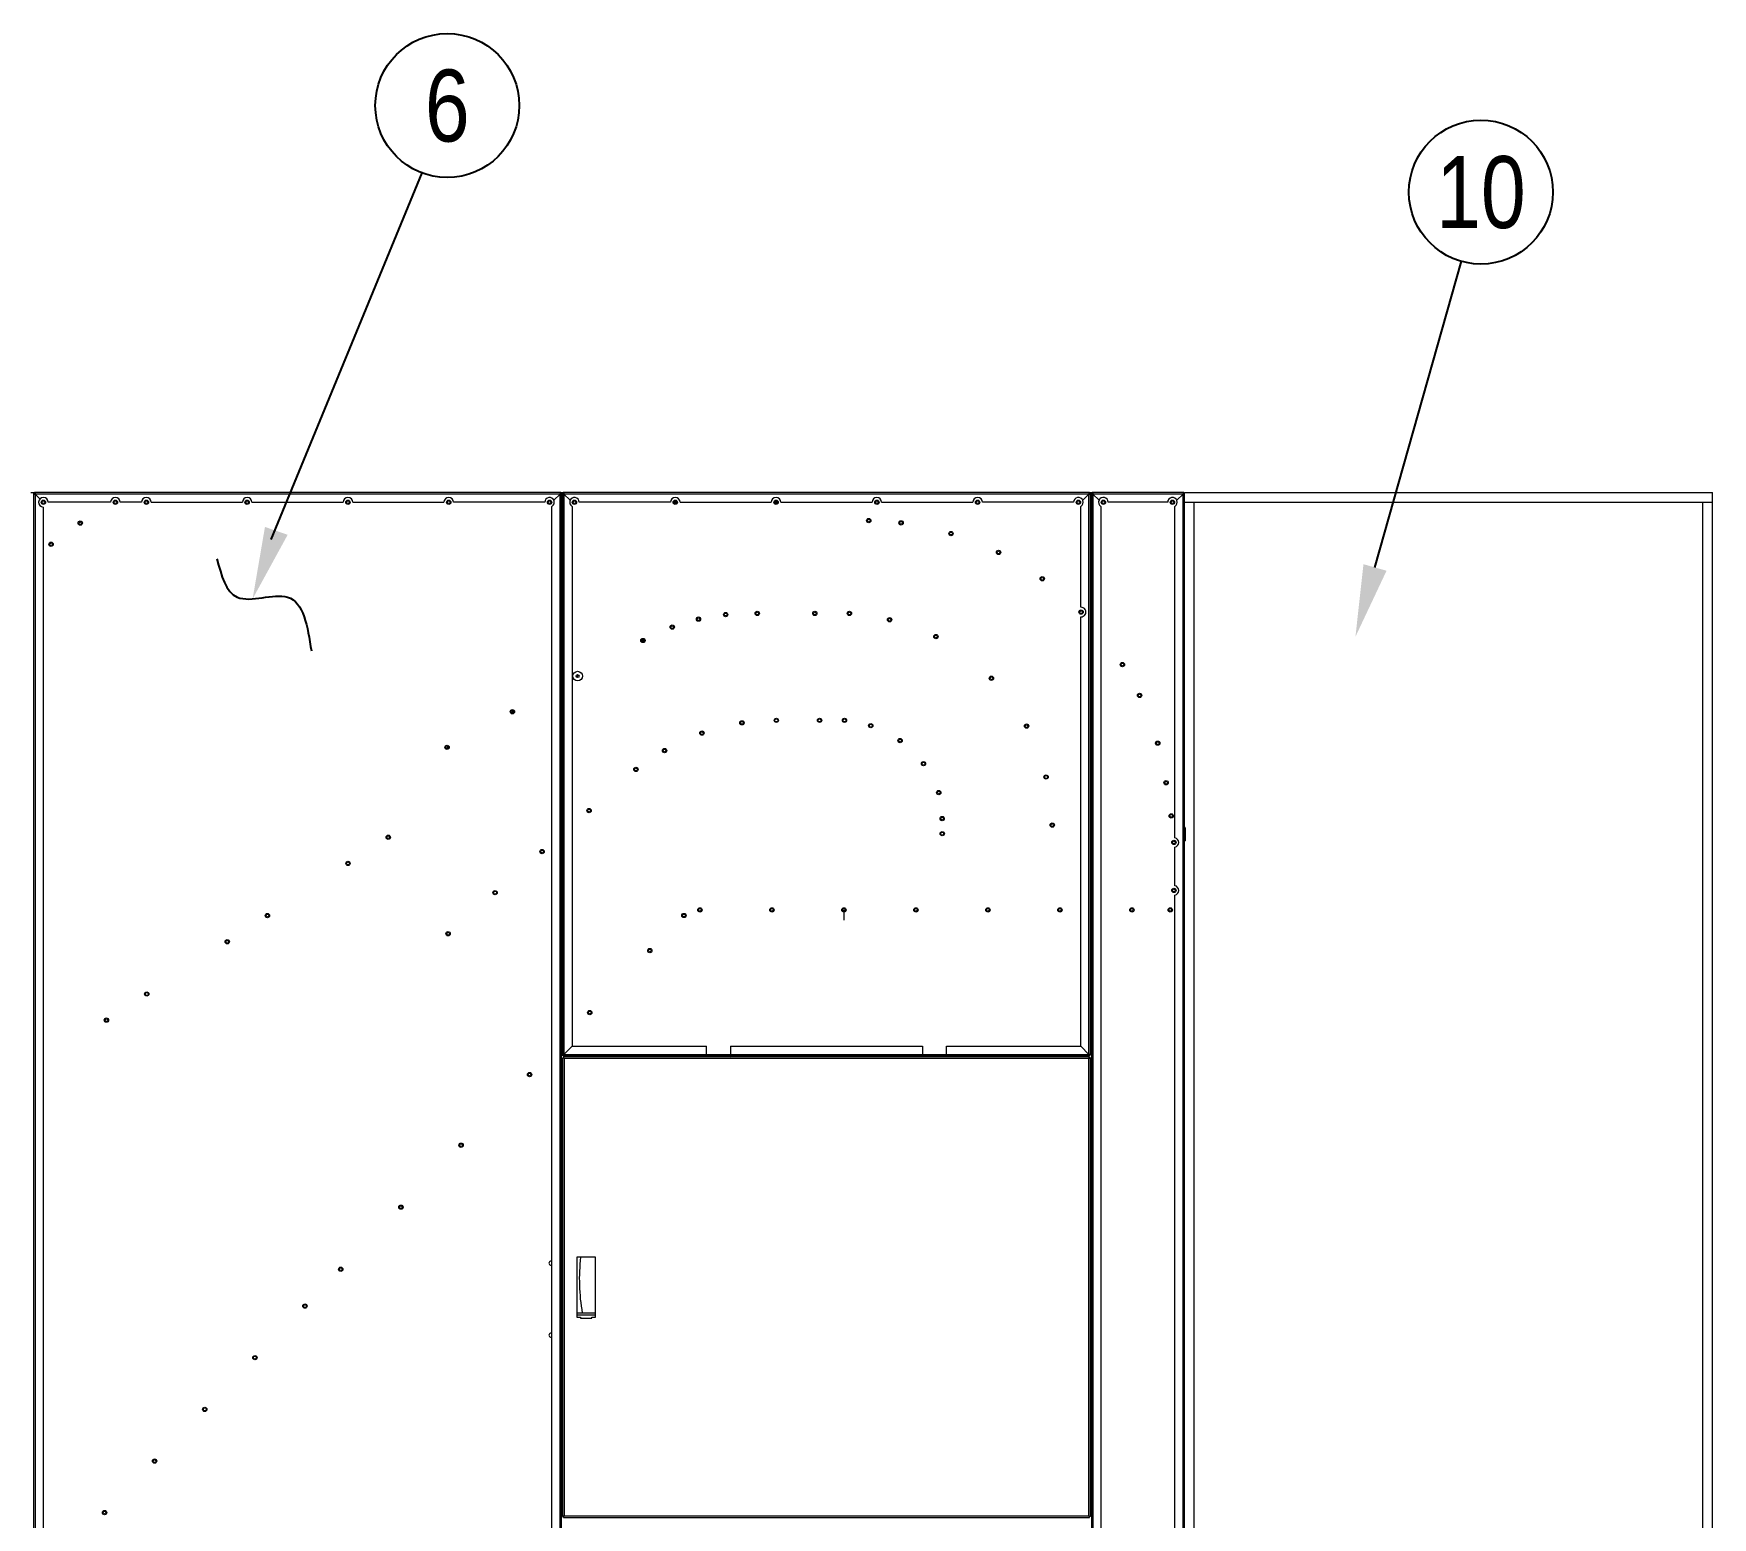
# Model space of a CAD drawing. Header units: millimetres. Extents: x -17070 to 40435, y -291348 to 29674.
# Drawn here: x 23723 to 27221, y 17326 to 20419 of the extents above; entities that cross this region are included whole.
import ezdxf
from ezdxf.enums import TextEntityAlignment as Align

# ---------------------------------------------------------------- set-up
doc = ezdxf.new("R2010")
doc.units = ezdxf.units.MM
doc.layers.add('냉각탑_dim', color=1, linetype='Continuous')
doc.layers.add('냉각탑_text', color=3, linetype='Continuous')
doc.styles.get("Standard").update_dxf_attribs({"font": 'arial.ttf'})

# ---------------------------------------------------------------- blocks, each defined once
blk = doc.blocks.new('1')
at = {"color": 7, "lineweight": 20, "ltscale": 0.003944}
blk.add_line((23717.4, 19461.7), (23724.5, 19461.7), dxfattribs=at)
at = {"color": 7, "lineweight": 20, "ltscale": 0.000833333}
for p, q in [((23722.9, 19460.1), (23722.9, 19458.6)), ((23726, 19461.7), (23724.5, 19461.7)), ((23724.5, 19458.6), (23724.5, 19460.1)), ((23724.5, 19460.1), (23726, 19460.1)), ((23726, 19458.6), (23724.5, 19458.6)), ((24821.3, 19461.7), (24819.8, 19461.7)), ((24819.8, 19458.6), (24819.8, 19460.1)), ((24819.8, 19460.1), (24821.3, 19460.1)), ((24819.8, 19458.6), (24821.3, 19458.6)), ((24821.3, 19460.1), (24821.3, 19458.6)), ((24822.9, 19458.6), (24822.9, 19460.1)), ((24824.9, 19460.1), (24824.9, 19458.6)), ((24828, 19461.7), (24826.5, 19461.7)), ((24826.5, 19458.6), (24826.5, 19460.1)), ((24826.5, 19460.1), (24828, 19460.1)), ((24828, 19458.6), (24826.5, 19458.6)), ((25923.3, 19461.7), (25921.8, 19461.7)), ((25921.8, 19460.1), (25923.3, 19460.1)), ((25921.8, 19458.6), (25921.8, 19460.1)), ((25921.8, 19458.6), (25923.3, 19458.6)), ((25921.8, 19458.6), (25923.3, 19458.6)), ((25923.3, 19460.1), (25923.3, 19458.6)), ((25924.9, 19458.6), (25924.9, 19460.1)), ((25926.9, 19460.1), (25926.9, 19458.6)), ((25930, 19461.7), (25928.5, 19461.7)), ((25928.5, 19458.6), (25928.5, 19460.1)), ((25928.5, 19460.1), (25930, 19460.1)), ((25930, 19458.6), (25928.5, 19458.6)), ((25928.5, 19458.6), (25930, 19458.6)), ((26119.3, 19461.7), (26117.8, 19461.7)), ((26117.8, 19460.1), (26119.3, 19460.1)), ((26117.8, 19458.6), (26117.8, 19460.1)), ((26117.8, 19458.6), (26119.3, 19458.6)), ((26119.3, 19460.1), (26119.3, 19458.6)), ((26120.9, 19458.6), (26120.9, 19460.1)), ((24824.9, 18290.8), (24824.9, 18289.3)), ((24826.5, 18289.3), (24826.5, 18290.8)), ((24828, 18289.3), (24826.5, 18289.3)), ((24826.5, 18287.7), (24828, 18287.7)), ((25921.8, 18290.8), (25921.8, 18289.3)), ((25923.3, 18289.3), (25921.8, 18289.3)), ((25921.8, 18287.7), (25923.3, 18287.7)), ((25923.3, 18290.8), (25923.3, 18289.3)), ((25924.9, 18289.3), (25924.9, 18290.8))]:
    blk.add_line(p, q, dxfattribs=at)
at = {"color": 7, "lineweight": 20, "ltscale": 0.000888889}
for p, q in [((23722.9, 19460.1), (23724.5, 19460.1)), ((23722.9, 19458.6), (23724.5, 19458.6)), ((23724.5, 19461.7), (23724.5, 19460.1)), ((23726, 19461.7), (23726, 19460.1)), ((24819.8, 19461.7), (24819.8, 19460.1)), ((24821.3, 19461.7), (24821.3, 19460.1)), ((24822.9, 19460.1), (24821.3, 19460.1)), ((24822.9, 19458.6), (24821.3, 19458.6)), ((24824.9, 19460.1), (24826.5, 19460.1)), ((24824.9, 19458.6), (24826.5, 19458.6)), ((24826.5, 19461.7), (24826.5, 19460.1)), ((24828, 19461.7), (24828, 19460.1)), ((25921.8, 19461.7), (25921.8, 19460.1)), ((25923.3, 19461.7), (25923.3, 19460.1)), ((25924.9, 19460.1), (25923.3, 19460.1)), ((25924.9, 19458.6), (25923.3, 19458.6)), ((25926.9, 19460.1), (25928.5, 19460.1)), ((25926.9, 19458.6), (25928.5, 19458.6)), ((25928.5, 19461.7), (25928.5, 19460.1)), ((25930, 19461.7), (25930, 19460.1)), ((26117.8, 19461.7), (26117.8, 19460.1)), ((26119.3, 19461.7), (26119.3, 19460.1)), ((26120.9, 19460.1), (26119.3, 19460.1)), ((26120.9, 19458.6), (26119.3, 19458.6)), ((26120.9, 18735.6), (26122.5, 18735.6)), ((24824.9, 18290.8), (24826.5, 18290.8)), ((24824.9, 18289.3), (24826.5, 18289.3)), ((24826.5, 18287.7), (24826.5, 18289.3)), ((24828, 18287.7), (24828, 18289.3)), ((25921.8, 18287.7), (25921.8, 18289.3)), ((25924.9, 18290.8), (25923.3, 18290.8)), ((25924.9, 18289.3), (25923.3, 18289.3)), ((25923.3, 18287.7), (25923.3, 18289.3))]:
    blk.add_line(p, q, dxfattribs=at)
at = {"color": 7, "lineweight": 20}
for p, q in [((23722.9, 19458.6), (23722.9, 16616.8)), ((24819.8, 19461.7), (23726, 19461.7)), ((23726, 19458.6), (23726, 16616.8)), ((24819.8, 19458.6), (23726, 19458.6)), ((24819.8, 16616.8), (24819.8, 19458.6)), ((24822.9, 16616.8), (24822.9, 19458.6)), ((24824.9, 19458.6), (24824.9, 18290.8)), ((25921.8, 19461.7), (24828, 19461.7)), ((24828, 19458.6), (24828, 18290.8)), ((25921.8, 19458.6), (24828, 19458.6)), ((25921.8, 18290.8), (25921.8, 19458.6)), ((25924.9, 18290.8), (25924.9, 19458.6)), ((25926.9, 19458.6), (25926.9, 16616.8)), ((25930, 19458.6), (25930, 16616.8)), ((26117.8, 16616.8), (26117.8, 19458.6)), ((26120.9, 16616.8), (26120.9, 19458.6)), ((23742.9, 19431.7), (23742.9, 16633.7)), ((24802.9, 16633.7), (24802.9, 19433.1)), ((24844.9, 19433.1), (24844.9, 18307.7)), ((25946.9, 19433.1), (25946.9, 16633.7)), ((26140.9, 16481.7), (26140.9, 19441.7)), ((26100.9, 16633.7), (26100.9, 18622.8)), ((24824.9, 18283.7), (24824.9, 17327.7)), ((25922.9, 18285.7), (24826.9, 18285.7)), ((24828, 18287.7), (25921.8, 18287.7)), ((25921.5, 18282.3), (24828.3, 18282.3)), ((24828.3, 18282.3), (24828.3, 17329.1)), ((25921.5, 17329.1), (25921.5, 18282.3)), ((25924.9, 17327.7), (25924.9, 18283.7)), ((24826.9, 17325.7), (25922.9, 17325.7)), ((24828.3, 17329.1), (25921.5, 17329.1))]:
    blk.add_line(p, q, dxfattribs=at)
at = {"color": 7, "lineweight": 20, "ltscale": 0.000833349}
for p, q in [((23724.5, 19458.6), (23726, 19458.6)), ((24826.5, 19458.6), (24828, 19458.6))]:
    blk.add_line(p, q, dxfattribs=at)
at = {"color": 7, "lineweight": 20, "ltscale": 0.001722}
for p, q in [((23726, 19458.6), (23726, 19461.7)), ((24828, 19458.6), (24828, 19461.7)), ((25930, 19458.6), (25930, 19461.7)), ((24828, 18290.8), (24824.9, 18290.8)), ((24828, 18290.8), (24828, 18287.7)), ((25921.8, 18290.8), (25924.9, 18290.8))]:
    blk.add_line(p, q, dxfattribs=at)
at = {"color": 7, "lineweight": 20, "ltscale": 0.007922}
blk.add_line((23736.1, 19448.5), (23726, 19458.6), dxfattribs=at)
blk.add_line((23736.1, 19448.5), (23726, 19458.6), dxfattribs=at)
at = {"color": 7, "lineweight": 20, "ltscale": 0.010045}
for p, q in [((24807, 19445.8), (24819.8, 19458.6)), ((24807, 19445.8), (24819.8, 19458.6)), ((24840.8, 19445.8), (24828, 19458.6)), ((24840.8, 19445.8), (24828, 19458.6)), ((25909, 19445.8), (25921.8, 19458.6)), ((25909, 19445.8), (25921.8, 19458.6)), ((25942.8, 19445.8), (25930, 19458.6)), ((25942.8, 19445.8), (25930, 19458.6)), ((26105, 19445.8), (26117.8, 19458.6)), ((26105, 19445.8), (26117.8, 19458.6))]:
    blk.add_line(p, q, dxfattribs=at)
at = {"color": 7, "lineweight": 20, "ltscale": 0.000833318}
blk.add_line((24819.8, 19458.6), (24821.3, 19458.6), dxfattribs=at)
at = {"color": 7, "lineweight": 20, "ltscale": 0.002889}
for p, q in [((24821.3, 19461.7), (24826.5, 19461.7)), ((25923.3, 19461.7), (25928.5, 19461.7))]:
    blk.add_line(p, q, dxfattribs=at)
at = {"color": 7, "lineweight": 20, "ltscale": 0.001111}
for p, q in [((24822.9, 19458.6), (24824.9, 19458.6)), ((25924.9, 19458.6), (25926.9, 19458.6)), ((24824.9, 19424.8), (24822.9, 19424.8)), ((24824.9, 19421.7), (24822.9, 19421.7)), ((24822.9, 19420.1), (24824.9, 19420.1)), ((25926.9, 19424.8), (25924.9, 19424.8)), ((25926.9, 19421.7), (25924.9, 19421.7)), ((25924.9, 18662.9), (25926.9, 18662.9)), ((25924.9, 18616), (25926.9, 18616)), ((25926.9, 18614.5), (25924.9, 18614.5)), ((25926.9, 18612.9), (25924.9, 18612.9)), ((25926.9, 18612.9), (25924.9, 18612.9)), ((25926.9, 18609.8), (25924.9, 18609.8)), ((25926.9, 18574), (25924.9, 18574)), ((25926.9, 18570.9), (25924.9, 18570.9)), ((25924.9, 18457.7), (25926.9, 18457.7)), ((25926.9, 18456.9), (25924.9, 18456.9)), ((25924.9, 18445), (25926.9, 18445)), ((25924.9, 18443.5), (25926.9, 18443.5)), ((25924.9, 18441.9), (25926.9, 18441.9)), ((25926.9, 18440.3), (25924.9, 18440.3)), ((25926.9, 18438.8), (25924.9, 18438.8)), ((25926.9, 18438.8), (25924.9, 18438.8)), ((25924.9, 18436.5), (25926.9, 18436.5)), ((25926.9, 18435.3), (25924.9, 18435.3)), ((25924.9, 18433), (25926.9, 18433)), ((25926.9, 18421.5), (25924.9, 18421.5)), ((25924.9, 18351.5), (25926.9, 18351.5)), ((25926.9, 18340), (25924.9, 18340)), ((25926.9, 18336.5), (25924.9, 18336.5)), ((25926.9, 18335.3), (25924.9, 18335.3)), ((25924.9, 17823.5), (25926.9, 17823.5)), ((25926.9, 17821.9), (25924.9, 17821.9)), ((25924.9, 17821.9), (25926.9, 17821.9)), ((25926.9, 17820.3), (25924.9, 17820.3)), ((24824.9, 17751.8), (24822.9, 17751.8)), ((24824.9, 17747.1), (24822.9, 17747.1)), ((24862.4, 17743.2), (24862.4, 17741.2)), ((24886.4, 17741.2), (24886.4, 17743.2)), ((25926.9, 17751.8), (25924.9, 17751.8)), ((25926.9, 17747.1), (25924.9, 17747.1)), ((24822.9, 17726.8), (24824.9, 17726.8)), ((25924.9, 17726.8), (25926.9, 17726.8)), ((24824.9, 17676.8), (24822.9, 17676.8)), ((25926.9, 17676.8), (25924.9, 17676.8))]:
    blk.add_line(p, q, dxfattribs=at)
at = {"color": 7, "lineweight": 20, "ltscale": 0.104333}
for p, q in [((26117.8, 19461.7), (25930, 19461.7)), ((26117.8, 19458.6), (25930, 19458.6))]:
    blk.add_line(p, q, dxfattribs=at)
at = {"color": 0, "lineweight": 20}
for p, q in [((26120.9, 19461.7), (27220.9, 19461.7)), ((26120.9, 19460.1), (26120.9, 19461.7)), ((27220.9, 16461.7), (27220.9, 19461.7)), ((26120.9, 19441.7), (27220.9, 19441.7)), ((27200.9, 16481.7), (27200.9, 19441.7)), ((25411.3, 18591.9), (25411.3, 18570.9))]:
    blk.add_line(p, q, dxfattribs=at)
at = {"color": 7, "lineweight": 20, "ltscale": 0.072222}
blk.add_line((23883.4, 19441.7), (23753.4, 19441.7), dxfattribs=at)
at = {"color": 7, "lineweight": 20, "ltscale": 0.024722}
blk.add_line((23947.9, 19441.7), (23903.4, 19441.7), dxfattribs=at)
at = {"color": 7, "lineweight": 20, "ltscale": 0.105556}
for p, q in [((23967.9, 19441.7), (24157.9, 19441.7)), ((24177.9, 19441.7), (24367.9, 19441.7)), ((24387.9, 19441.7), (24577.9, 19441.7)), ((24787.9, 19441.7), (24597.9, 19441.7)), ((25049.9, 19441.7), (24859.9, 19441.7)), ((25069.9, 19441.7), (25259.9, 19441.7)), ((25279.9, 19441.7), (25469.9, 19441.7)), ((25489.9, 19441.7), (25679.9, 19441.7)), ((25889.9, 19441.7), (25699.9, 19441.7))]:
    blk.add_line(p, q, dxfattribs=at)
at = {"color": 7, "lineweight": 20, "ltscale": 0.00315}
for p, q in [((25057.1, 19442.7), (25062.7, 19442.7)), ((25267.1, 19442.7), (25272.7, 19442.7))]:
    blk.add_line(p, q, dxfattribs=at)
at = {"color": 7, "lineweight": 20, "ltscale": 0.003136}
for p, q in [((25057.1, 19440.7), (25062.7, 19440.7)), ((25267.1, 19440.7), (25272.7, 19440.7))]:
    blk.add_line(p, q, dxfattribs=at)
at = {"color": 7, "lineweight": 20, "ltscale": 0.001812}
for p, q in [((25058.3, 19439.2), (25061.5, 19439.2)), ((25268.3, 19439.2), (25271.5, 19439.2))]:
    blk.add_line(p, q, dxfattribs=at)
at = {"color": 7, "lineweight": 20, "ltscale": 0.002485}
blk.add_line((25477.9, 19439.5), (25477.9, 19443.9), dxfattribs=at)
at = {"color": 7, "lineweight": 20, "ltscale": 0.11685}
blk.add_line((25904.9, 19222.7), (25904.9, 19433.1), dxfattribs=at)
at = {"color": 7, "lineweight": 20, "ltscale": 0.068889}
blk.add_line((26085.9, 19441.7), (25961.9, 19441.7), dxfattribs=at)
at = {"color": 7, "lineweight": 20, "ltscale": 0.383698}
blk.add_line((26100.9, 18742.4), (26100.9, 19433.1), dxfattribs=at)
at = {"color": 7, "lineweight": 20, "ltscale": 0.00282}
for p, q in [((23821.1, 19401), (23817, 19398.1)), ((23760.4, 19357), (23756.3, 19354))]:
    blk.add_line(p, q, dxfattribs=at)
at = {"color": 7, "lineweight": 20, "ltscale": 0.001525}
for p, q in [((25926.9, 19220), (25924.9, 19221.9)), ((25926.9, 19215.7), (25924.9, 19217.6)), ((25926.9, 19165.1), (25924.9, 19166.9))]:
    blk.add_line(p, q, dxfattribs=at)
at = {"color": 7, "lineweight": 20, "ltscale": 0.497241}
blk.add_line((25904.9, 18307.7), (25904.9, 19202.7), dxfattribs=at)
at = {"color": 7, "lineweight": 20, "ltscale": 0.001266}
for p, q in [((24822.9, 19083.7), (24824.9, 19084.8)), ((24822.9, 19080.2), (24824.9, 19081.3)), ((24822.9, 19038.1), (24824.9, 19039.2))]:
    blk.add_line(p, q, dxfattribs=at)
at = {"color": 7, "lineweight": 20, "ltscale": 0.003197}
blk.add_line((24855.7, 19082.2), (24855.7, 19076.4), dxfattribs=at)
at = {"color": 7, "lineweight": 20, "ltscale": 0.001476}
for p, q in [((24824.9, 18777.3), (24822.9, 18775.5)), ((24824.9, 18773.2), (24822.9, 18771.4)), ((24824.9, 18724.1), (24822.9, 18722.4))]:
    blk.add_line(p, q, dxfattribs=at)
at = {"color": 7, "lineweight": 20, "ltscale": 0.014944}
blk.add_line((26122.5, 18762.5), (26122.5, 18735.6), dxfattribs=at)
at = {"color": 7, "lineweight": 20, "ltscale": 0.044669}
blk.add_line((26100.9, 18642.4), (26100.9, 18722.8), dxfattribs=at)
at = {"color": 7, "lineweight": 20, "ltscale": 0.001596}
for p, q in [((24824.9, 18349.6), (24822.9, 18347.5)), ((24824.9, 18344.6), (24822.9, 18342.5)), ((24824.9, 18294.3), (24822.9, 18292.2))]:
    blk.add_line(p, q, dxfattribs=at)
at = {"color": 7, "lineweight": 20, "ltscale": 0.013278}
for p, q in [((24844.9, 18307.7), (24828, 18290.8)), ((24828, 18290.8), (24844.9, 18307.7)), ((25904.9, 18307.7), (25921.8, 18290.8)), ((25921.8, 18290.8), (25904.9, 18307.7))]:
    blk.add_line(p, q, dxfattribs=at)
at = {"color": 7, "lineweight": 20, "ltscale": 0.155556}
for p, q in [((24844.9, 18307.7), (25124.9, 18307.7)), ((25624.9, 18307.7), (25904.9, 18307.7))]:
    blk.add_line(p, q, dxfattribs=at)
at = {"color": 7, "lineweight": 20, "ltscale": 0.009389}
for p, q in [((25124.9, 18290.8), (25124.9, 18307.7)), ((25174.9, 18307.7), (25174.9, 18290.8)), ((25574.9, 18307.7), (25574.9, 18290.8)), ((25624.9, 18290.8), (25624.9, 18307.7))]:
    blk.add_line(p, q, dxfattribs=at)
at = {"color": 7, "lineweight": 20, "ltscale": 0.222222}
for p, q in [((25174.9, 18307.7), (25574.9, 18307.7)), ((25174.9, 18290.8), (25574.9, 18290.8))]:
    blk.add_line(p, q, dxfattribs=at)
at = {"color": 7, "lineweight": 20, "ltscale": 0.001632}
blk.add_line((24824.9, 18289.3), (24822.9, 18287.2), dxfattribs=at)
at = {"color": 7, "lineweight": 20, "ltscale": 0.000750576}
for p, q in [((24824.9, 18283.7), (24826.2, 18283.7)), ((24826.9, 18285.7), (24826.9, 18284.4)), ((25922.9, 18285.7), (25922.9, 18284.4)), ((25924.9, 18283.7), (25923.5, 18283.7)), ((24824.9, 17327.7), (24826.2, 17327.7)), ((24826.9, 17325.7), (24826.9, 17327.1)), ((25922.9, 17325.7), (25922.9, 17327.1)), ((25924.9, 17327.7), (25923.5, 17327.7))]:
    blk.add_line(p, q, dxfattribs=at)
at = {"color": 7, "lineweight": 20, "ltscale": 0.000360535}
for p, q in [((24826.9, 18283.7), (24826.2, 18283.7)), ((25922.9, 18283.7), (25923.5, 18283.7)), ((24826.9, 17327.7), (24826.2, 17327.7)), ((25922.9, 17327.7), (25923.5, 17327.7))]:
    blk.add_line(p, q, dxfattribs=at)
at = {"color": 7, "lineweight": 20, "ltscale": 0.000669596}
for p, q in [((24826.9, 18283.2), (24826.9, 18284.4)), ((25922.9, 18283.2), (25922.9, 18284.4)), ((24826.9, 17328.3), (24826.9, 17327.1)), ((25922.9, 17328.3), (25922.9, 17327.1))]:
    blk.add_line(p, q, dxfattribs=at)
at = {"color": 7, "lineweight": 20, "ltscale": 0.164944}
for p, q in [((24828, 18290.8), (25124.9, 18290.8)), ((25624.9, 18290.8), (25921.8, 18290.8))]:
    blk.add_line(p, q, dxfattribs=at)
at = {"color": 7, "lineweight": 20, "ltscale": 0.00139}
for p, q in [((24897.5, 18285.7), (24899, 18287.7)), ((24897.6, 18285.7), (24899.1, 18287.7)), ((24901.9, 18285.7), (24903.5, 18287.7)), ((24991.4, 18285.7), (24992.9, 18287.7))]:
    blk.add_line(p, q, dxfattribs=at)
at = {"color": 7, "lineweight": 20, "ltscale": 0.027778}
for p, q in [((25124.9, 18290.8), (25174.9, 18290.8)), ((25124.9, 18290.8), (25174.9, 18290.8)), ((25574.9, 18290.8), (25624.9, 18290.8))]:
    blk.add_line(p, q, dxfattribs=at)
at = {"color": 7, "lineweight": 20, "ltscale": 0.001849}
for p, q in [((24822.9, 18186.4), (24824.9, 18189.1)), ((24822.9, 18186.4), (24824.9, 18189)), ((24822.9, 18180.5), (24824.9, 18183.2)), ((24822.9, 18061.6), (24824.9, 18064.2))]:
    blk.add_line(p, q, dxfattribs=at)
at = {"color": 7, "lineweight": 20, "ltscale": 0.021667}
for p, q in [((24893.9, 17868.2), (24854.9, 17868.2)), ((24893.9, 17751.8), (24854.9, 17751.8)), ((24893.9, 17747.1), (24854.9, 17747.1))]:
    blk.add_line(p, q, dxfattribs=at)
at = {"color": 7, "lineweight": 20, "ltscale": 0.069444}
for p, q in [((24854.9, 17868.2), (24854.9, 17743.2)), ((24893.9, 17743.2), (24893.9, 17868.2))]:
    blk.add_line(p, q, dxfattribs=at)
at = {"color": 7, "lineweight": 20, "ltscale": 0.004167}
for p, q in [((24854.9, 17743.2), (24862.4, 17743.2)), ((24886.4, 17743.2), (24893.9, 17743.2))]:
    blk.add_line(p, q, dxfattribs=at)
at = {"color": 7, "lineweight": 20, "ltscale": 0.013333}
blk.add_line((24862.4, 17741.2), (24886.4, 17741.2), dxfattribs=at)
at = {"color": 7, "lineweight": 20, "ltscale": 0.002222}
blk.add_line((24822.9, 17452.3), (24824.9, 17448.8), dxfattribs=at)
at = {"color": 7, "lineweight": 20, "ltscale": 0.001571}
blk.add_line((24824.9, 17362.6), (24822.9, 17364.6), dxfattribs=at)
at = {"color": 7, "lineweight": 20}
for centre, radius in [((23743.4, 19441.7), 4.5), ((23743.4, 19441.7), 3), ((23893.4, 19441.7), 4.5), ((23893.4, 19441.7), 3), ((23957.9, 19441.7), 4.5), ((23957.9, 19441.7), 3), ((24167.9, 19441.7), 4.5), ((24167.9, 19441.7), 3), ((24377.9, 19441.7), 4.5), ((24377.9, 19441.7), 3), ((24587.9, 19441.7), 4.5), ((24587.9, 19441.7), 3), ((24797.9, 19441.7), 4.5), ((24797.9, 19441.7), 3), ((24849.9, 19441.7), 4.5), ((24849.9, 19441.7), 3), ((25059.9, 19441.7), 4.5), ((25059.9, 19441.7), 3), ((25269.9, 19441.7), 4.5), ((25269.9, 19441.7), 3), ((25479.9, 19441.7), 4.5), ((25479.9, 19441.7), 3), ((25689.9, 19441.7), 4.5), ((25689.9, 19441.7), 3), ((25899.9, 19441.7), 4.5), ((25899.9, 19441.7), 3), ((25951.9, 19441.7), 4.5), ((25951.9, 19441.7), 3), ((26095.9, 19441.7), 4.5), ((26095.9, 19441.7), 3), ((23820, 19398.2), 4.5), ((23820, 19398.2), 3), ((25463.1, 19403.5), 4.5), ((25463.1, 19403.5), 3), ((25530.3, 19398.7), 4.5), ((25530.3, 19398.7), 3), ((25634.4, 19376.4), 4.5), ((25634.4, 19376.4), 3), ((23759.3, 19354.2), 4.5), ((23759.3, 19354.2), 3), ((25733.4, 19337.1), 4.5), ((25733.4, 19337.1), 3), ((25824.6, 19282.1), 4.5), ((25824.6, 19282.1), 3), ((25164.9, 19207.6), 4.5), ((25164.9, 19207.6), 3), ((25230.7, 19210), 4.5), ((25230.7, 19210), 3), ((25350.7, 19210), 4.5), ((25350.7, 19210), 3), ((25422.7, 19210), 4.5), ((25422.7, 19210), 3), ((25905.4, 19212.7), 4.5), ((25905.4, 19212.7), 3), ((25053.5, 19181.4), 4.5), ((25053.5, 19181.4), 3), ((25108.3, 19198), 4.5), ((25108.3, 19198), 3), ((25506.4, 19196.8), 4.5), ((25506.4, 19196.8), 3), ((24992.6, 19153.5), 4.5), ((24992.6, 19153.5), 3), ((25603.1, 19161.6), 4.5), ((25603.1, 19161.6), 3), ((25991.6, 19103.3), 4.5), ((25991.6, 19103.3), 3), ((24856.5, 19079.3), 10), ((24856.5, 19079.3), 3), ((25718.7, 19074.7), 4.5), ((25718.7, 19074.7), 3), ((26027.4, 19039.1), 4.5), ((26027.4, 19039.1), 3), ((24720.5, 19005), 4.5), ((24720.5, 19005), 3), ((25115.4, 18960.6), 4.5), ((25115.4, 18960.6), 3), ((25198.8, 18981.9), 4.5), ((25198.8, 18981.9), 3), ((25270.5, 18987.1), 4.5), ((25270.5, 18987.1), 3), ((25360.5, 18987.1), 4.5), ((25360.5, 18987.1), 3), ((25412.5, 18987.1), 4.5), ((25412.5, 18987.1), 3), ((25467.3, 18976), 4.5), ((25467.3, 18976), 3), ((25791.8, 18975), 4.5), ((25791.8, 18975), 3), ((24584.4, 18930.8), 4.5), ((24584.4, 18930.8), 3), ((25037.5, 18924.1), 4.5), ((25037.5, 18924.1), 3), ((25528.3, 18944.9), 4.5), ((25528.3, 18944.9), 3), ((26065.2, 18939.5), 4.5), ((26065.2, 18939.5), 3), ((25577.1, 18896.8), 4.5), ((25577.1, 18896.8), 3), ((24978, 18884.7), 4.5), ((24978, 18884.7), 3), ((25832.4, 18869), 4.5), ((25832.4, 18869), 3), ((26082.7, 18857.1), 4.5), ((26082.7, 18857.1), 3), ((25609, 18836.5), 4.5), ((25609, 18836.5), 3), ((24880.2, 18799.1), 4.5), ((24880.2, 18799.1), 3), ((25616, 18782.4), 4.5), ((25616, 18782.4), 3), ((26093.3, 18787.9), 4.5), ((26093.3, 18787.9), 3), ((25616.3, 18750.9), 4.5), ((25616.3, 18750.9), 3), ((25845.3, 18768.9), 4.5), ((25845.3, 18768.9), 3), ((24461.8, 18743.5), 4.5), ((24461.8, 18743.5), 3), ((24782.3, 18713.5), 4.5), ((24782.3, 18713.5), 3), ((26098.9, 18732.6), 4.5), ((26098.9, 18732.6), 3), ((24378, 18689), 4.5), ((24378, 18689), 3), ((24684.5, 18627.9), 4.5), ((24684.5, 18627.9), 3), ((26098.9, 18632.6), 4.5), ((26098.9, 18632.6), 3), ((24210.2, 18580.1), 4.5), ((24210.2, 18580.1), 3), ((25078, 18580.3), 4.5), ((25078, 18580.3), 3), ((25111.3, 18591.9), 4.5), ((25111.3, 18591.9), 3), ((25261.3, 18591.9), 4.5), ((25261.3, 18591.9), 3), ((25411.3, 18591.9), 4.5), ((25411.3, 18591.9), 3), ((25561.3, 18591.9), 4.5), ((25561.3, 18591.9), 3), ((25711.3, 18591.9), 4.5), ((25711.3, 18591.9), 3), ((25861.3, 18591.9), 4.5), ((25861.3, 18591.9), 3), ((26011.3, 18591.9), 4.5), ((26011.3, 18591.9), 3), ((26091.3, 18591.9), 4.5), ((26091.3, 18591.9), 3), ((24586.7, 18542.3), 4.5), ((24586.7, 18542.3), 3), ((24126.4, 18525.6), 4.5), ((24126.4, 18525.6), 3), ((25006.9, 18507.1), 4.5), ((25006.9, 18507.1), 3), ((23958.6, 18416.7), 4.5), ((23958.6, 18416.7), 3), ((23874.8, 18362.2), 4.5), ((23874.8, 18362.2), 3), ((24881.6, 18377.9), 4.5), ((24881.6, 18377.9), 3), ((24756.3, 18248.7), 4.5), ((24756.3, 18248.7), 3), ((24613.6, 18101.6), 4.5), ((24613.6, 18101.6), 3), ((24488.2, 17972.4), 4.5), ((24488.2, 17972.4), 3), ((24362.9, 17843.1), 4.5), ((24362.9, 17843.1), 3), ((24288.4, 17766.3), 4.5), ((24288.4, 17766.3), 3), ((24184, 17658.7), 4.5), ((24184, 17658.7), 3), ((24079.5, 17551), 4.5), ((24079.5, 17551), 3), ((23975.1, 17443.3), 4.5), ((23975.1, 17443.3), 3), ((23870.7, 17335.7), 4.5), ((23870.7, 17335.7), 3)]:
    blk.add_circle(centre, radius, dxfattribs=at)
for centre, radius, start, end in [((23743.4, 19441.7), 10, 360, 267.1343), ((23893.4, 19441.7), 10, 360, 180), ((23912.8, 19458.6), 3.1, 89.7398, 90), ((23922, 19458.6), 3.1, 90, 90.2603), ((23957.9, 19441.7), 10, 360, 180), ((24167.9, 19441.7), 10, 360, 180), ((24377.9, 19441.7), 10, 360, 180), ((24587.9, 19441.7), 10, 360, 180), ((24797.9, 19441.7), 10, 300, 180), ((24849.9, 19441.7), 10, 360, 239.9997), ((25015.8, 19458.6), 3.1, 89.7397, 90), ((25024, 19458.6), 3.1, 90, 90.2603), ((25059.9, 19441.7), 10, 360, 180), ((25269.9, 19441.7), 10, 360, 180), ((25479.9, 19441.7), 10, 360, 180), ((25689.9, 19441.7), 10, 360, 180), ((25899.9, 19441.7), 10, 300.0003, 180), ((25951.9, 19441.7), 10, 360, 155.7048), ((26095.9, 19441.7), 10, 300, 180), ((26117.8, 19458.6), 3.1, 89.7307, 90), ((26117.8, 19458.6), 1.5, 360, 89.6129), ((26117.8, 19458.6), 3.1, 28.9378, 61.0622), ((26117.8, 19458.6), 3.1, 360, 0.2617), ((25951.9, 19441.7), 10, 155.7048, 240), ((25905.4, 19212.7), 10, 267.1352, 92.8648), ((25455.4, 18762.9), 660.3, 44.432, 44.6794), ((24995.1, 19151.8), 4.5, 103.5355, 186.3833), ((24995.1, 19151.8), 3, 84.942, 204.9672), ((24722.9, 19003.3), 3, 84.942, 204.9674), ((24586.9, 18929), 3, 84.942, 204.9675), ((26119.4, 18762.5), 3.1, 360, 61.0615), ((26098.9, 18732.6), 10, 281.5372, 78.4628), ((26098.9, 18632.6), 10, 281.5372, 78.4628), ((26117.8, 18570.9), 3.1, 359.7468, 360), ((25176.6, 18288.5), 4.5, 190.7013, 219.0599), ((25176.6, 18288.5), 3, 196.1728, 250.9443), ((25176.6, 18288.5), 3, 289.0557, 343.8272), ((25176.6, 18288.5), 4.5, 320.9401, 349.2987), ((25292.4, 18284.3), 4.5, 131.1158, 162.0048), ((25292.4, 18284.3), 3, 27.607, 152.393), ((25292.4, 18284.3), 4.5, 17.9952, 48.8842), ((25267.2, 17821.9), 458, 164.9547, 165.9509), ((24825.5, 17907.8), 2.5, 103.1329, 256.8671), ((24801.3, 17855.7), 4.5, 69.1729, 290.8271), ((25267.2, 17821.9), 407.2, 173.4712, 189.913), ((24801.3, 17705.7), 4.5, 69.1729, 290.8271), ((24826.2, 17732.6), 10, 250.5258, 262.3349), ((25922.8, 17479.3), 4.5, 25.069, 62.5255), ((25922.8, 17479.3), 3, 313.7911, 46.2089), ((25922.8, 17479.3), 4.5, 297.4745, 334.931)]:
    blk.add_arc(centre, radius, start, end, dxfattribs=at)
for points in [[(24828.3, 18282.3), (24827.9, 18282.6), (24827.4, 18282.9), (24827, 18283.1), (24826.6, 18283.4), (24826.2, 18283.7)], [(24828.3, 18282.3), (24828, 18282.7), (24827.7, 18283.2), (24827.5, 18283.6), (24827.2, 18284), (24826.9, 18284.4)], [(25921.5, 18282.3), (25921.8, 18282.7), (25922, 18283.2), (25922.3, 18283.6), (25922.6, 18284), (25922.9, 18284.4)], [(25921.5, 18282.3), (25921.9, 18282.6), (25922.4, 18282.9), (25922.8, 18283.1), (25923.2, 18283.4), (25923.5, 18283.7)], [(24828.3, 17329.1), (24827.9, 17328.8), (24827.4, 17328.6), (24827, 17328.3), (24826.6, 17328), (24826.2, 17327.7)], [(24828.3, 17329.1), (24828, 17328.7), (24827.7, 17328.2), (24827.5, 17327.8), (24827.2, 17327.4), (24826.9, 17327.1)], [(25921.5, 17329.1), (25921.9, 17328.8), (25922.4, 17328.6), (25922.8, 17328.3), (25923.2, 17328), (25923.5, 17327.7)], [(25921.5, 17329.1), (25921.8, 17328.7), (25922, 17328.2), (25922.3, 17327.8), (25922.6, 17327.4), (25922.9, 17327.1)]]:
    blk.add_open_spline(points, degree=5, dxfattribs=at)
at = {"layer": '냉각탑_dim', "lineweight": -3}
blk.add_spline([(24105, 19323.4), (24147.3, 19243.8), (24251.9, 19243.8), (24301.7, 19131.8)], degree=3, dxfattribs=at)
for points in [[(24252.3, 19373.8), (24179.3, 19240.3), (24205, 19390.2)], [(26541.9, 19298.9), (26477.1, 19161.3), (26493.8, 19312.5)]]:
    blk.add_solid(points, dxfattribs=at)

msp = doc.modelspace()

# ---------------------------------------------------------------- linework, layer by layer
at = {"layer": '냉각탑_dim', "linetype": 'ByBlock', "lineweight": -3}
for points in [[(24217.8, 19364.2), (24532.8, 20127.9)], [(26517.8, 19305.7), (26697.9, 19943.8)]]:
    msp.add_lwpolyline(points, dxfattribs=at)
for centre in [(24584.9, 20268.5), (26738.6, 20088.1)]:
    msp.add_circle(centre, 150, dxfattribs=at)

# ---------------------------------------------------------------- block references
msp.add_blockref('1', (0, 0))

# ---------------------------------------------------------------- texts
at = {"layer": '냉각탑_text', "width": 0.8}
for s, p in [('6', (24584.9, 20268.5)), ('10', (26738.6, 20088.1))]:
    msp.add_text(s, height=150, dxfattribs=at).set_placement(p, align=Align.MIDDLE_CENTER)

doc.saveas('drawing.dxf')
